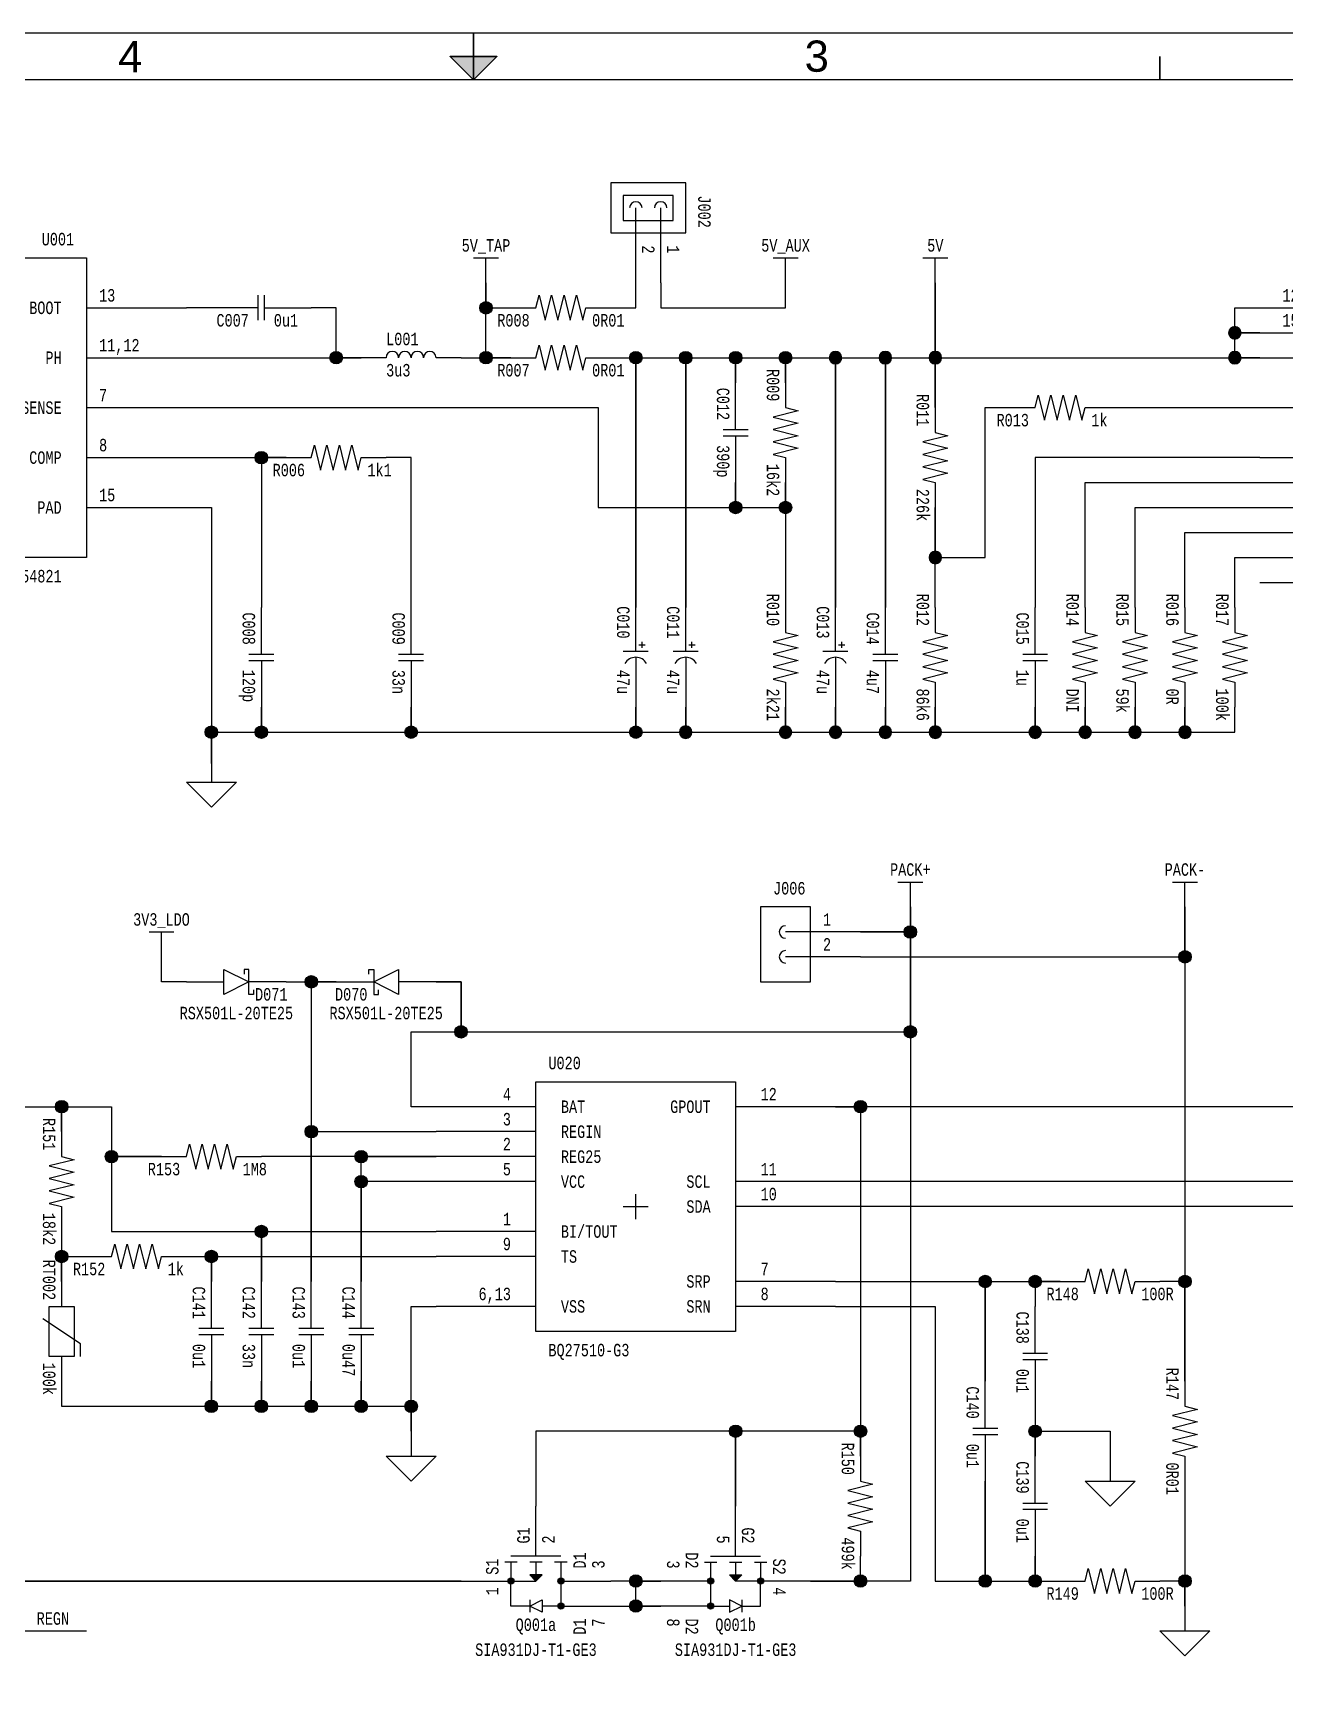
# Paper-space layout '09' of a CAD drawing. Header units: inches. Extents: x 0.2 to 16.8, y 0.2 to 10.8.
# Drawn here: x 6.74 to 11.75, y 4.11 to 10.75 of the extents above; entities that cross this region are included whole.
import ezdxf
from ezdxf.enums import TextEntityAlignment as Align

# ---------------------------------------------------------------- set-up
doc = ezdxf.new("R2010")
doc.units = ezdxf.units.IN
doc.header["$MEASUREMENT"] = 0
for name, color, linetype in [('BORDER', 13, 'Continuous'), ('COMPONENT', 14, 'Continuous'), ('SIGNAL', 84, 'Continuous'), ('TEXT', 252, 'Continuous')]:
    doc.layers.add(name, color=color, linetype=linetype)
doc.styles.add('Monotxt_75', font='monotxt.shx', dxfattribs={"width": 0.75})
doc.styles.get("Standard").update_dxf_attribs({"font": 'arial.ttf'})

# ---------------------------------------------------------------- blocks, each defined once
blk = doc.blocks.new('ANSI B Frame')
at = {"layer": 'BORDER', "lineweight": 35}
h = blk.add_hatch(color=256, dxfattribs=at)
h.dxf.hatch_style = 1
h.paths.add_polyline_path([(8.59375, 10.65625), (8.5, 10.65625), (8.5, 10.5625)])
h.paths.add_polyline_path([(8.5, 10.5625), (8.5, 10.65625), (8.40625, 10.65625)])
at = {"layer": 'BORDER'}
for points in [[(0.25, 0.25), (16.75, 0.25), (16.75, 10.75), (0.25, 10.75)], [(0.4375, 0.4375), (16.5625, 0.4375), (16.5625, 10.5625), (0.4375, 10.5625)]]:
    blk.add_lwpolyline(points, close=True, dxfattribs=at)
at = {"layer": 'BORDER', "lineweight": 35}
for points in [[(8.5, 10.5625), (8.5, 10.75)], [(11.25, 10.65625), (11.25, 10.5625)]]:
    blk.add_lwpolyline(points, dxfattribs=at)
blk.add_lwpolyline([(8.5, 10.5625), (8.59375, 10.65625), (8.40625, 10.65625)], close=True, dxfattribs=at)
at = {"layer": 'BORDER', "flags": 8}
for tag, p in [('ZN6', (1.625, 10.65787)), ('ZN5', (4.375, 10.66009)), ('ZN4', (7.125, 10.65625)), ('ZN3', (9.875, 10.65796)), ('ZN2', (12.625, 10.65574)), ('ZN1', (15.375, 10.65574)), ('ZN6', (1.625, 0.34375)), ('ZN5', (4.375, 0.34375)), ('ZN4', (7.125, 0.34375)), ('ZN3', (9.875, 0.34375)), ('ZN2', (12.625, 0.34375)), ('ZN1', (15.375, 0.34375))]:
    blk.add_attdef(tag, text='', height=0.125, dxfattribs=at).set_placement(p, align=Align.MIDDLE_CENTER)
at = {"layer": 'TEXT', "style": 'Monotxt_75', "width": 0.75, "flags": 8}
for tag, height, p in [('DESRP', 0.0625, (13.625, 1)), ('DWG_NO', 0.1875, (13.9625, 0.7125))]:
    blk.add_attdef(tag, text='', height=height, dxfattribs=at).set_placement(p, align=Align.MIDDLE_LEFT)
for tag, height, p in [('SHTSZ', 0.1875, (13.7375, 0.7125)), ('REV', 0.1875, (16.4125, 0.7125)), ('SCALE', 0.0625, (14.15625, 0.5)), ('CURRSHT', 0.0625, (16.0625, 0.5)), ('LASTSHT', 0.0625, (16.4375, 0.5)), ('REVDATE', 0.0625, (15.11875, 0.5))]:
    blk.add_attdef(tag, text='', height=height, dxfattribs=at).set_placement(p, align=Align.MIDDLE_CENTER)
blk = doc.blocks.new('RES')
blk.add_lwpolyline([(-0.2, 0), (-0.1, 0), (-0.0875, 0.05), (-0.0625, -0.05), (-0.0375, 0.05), (-0.0125, -0.05), (0.0125, 0.05), (0.0375, -0.05), (0.0625, 0.05), (0.0875, -0.05), (0.1, 0), (0.2, 0)])
at = {"layer": 'TEXT', "style": 'Monotxt_75', "width": 0.75, "flags": 8}
blk.add_attdef('REFID', text='', height=0.05, dxfattribs=at).set_placement((-0.125, -0.025), align=Align.TOP_RIGHT)
blk.add_attdef('VALUE', text='', height=0.05, dxfattribs=at).set_placement((0.125, -0.025), align=Align.TOP_LEFT)
blk = doc.blocks.new('TPS54821')
blk.add_lwpolyline([(-0.5, 0.6), (0.5, 0.6), (0.5, -0.6), (-0.5, -0.6)], close=True)
for points in [[(-0.9, 0.4), (-0.5, 0.4)], [(0.5, 0.4), (0.9, 0.4)], [(-0.9, 0.3), (-0.5, 0.3)], [(0.5, 0.2), (0.9, 0.2)], [(-0.9, 0.1), (-0.5, 0.1)], [(-0.9, 0), (-0.5, 0)], [(0.5, 0), (0.9, 0)], [(-0.9, -0.1), (-0.5, -0.1)], [(-0.9, -0.2), (-0.5, -0.2)], [(0.5, -0.2), (0.9, -0.2)], [(-0.9, -0.4), (-0.5, -0.4)], [(0.5, -0.4), (0.9, -0.4)]]:
    blk.add_lwpolyline(points)
at = {"color": 7}
for points in [[(-0.1, 0), (0, 0), (0, 0.1)], [(0, -0.1), (0, 0), (0.1, 0)]]:
    blk.add_lwpolyline(points, dxfattribs=at)
at = {"layer": 'TEXT', "style": 'Monotxt_75', "width": 0.75}
for s, p in [('4,5', (-0.55, 0.425)), ('6', (-0.55, 0.325)), ('10', (-0.55, 0.125)), ('14', (-0.55, 0.025)), ('1', (-0.55, -0.075)), ('9', (-0.55, -0.175)), ('2,3', (-0.55, -0.375))]:
    blk.add_text(s, height=0.05, dxfattribs=at).set_placement(p, align=Align.RIGHT)
for s, p in [('13', (0.55, 0.425)), ('11,12', (0.55, 0.225)), ('7', (0.55, 0.025)), ('8', (0.55, -0.175)), ('15', (0.55, -0.375))]:
    blk.add_text(s, height=0.05, dxfattribs=at).set_placement(p)
for s, p in [('PVIN', (-0.4, 0.4)), ('VIN', (-0.4, 0.3)), ('EN', (-0.4, 0.1)), ('PWRGD', (-0.4, 0)), ('RT_CLK', (-0.4, -0.1)), ('SS_TR', (-0.4, -0.2)), ('GND', (-0.4, -0.4))]:
    blk.add_text(s, height=0.05, dxfattribs=at).set_placement(p, align=Align.MIDDLE_LEFT)
for s, p in [('BOOT', (0.4, 0.4)), ('PH', (0.4, 0.2)), ('VSENSE', (0.4, 0)), ('COMP', (0.4, -0.2)), ('PAD', (0.4, -0.4))]:
    blk.add_text(s, height=0.05, dxfattribs=at).set_placement(p, align=Align.MIDDLE_RIGHT)
blk.add_text('TPS54821', height=0.05, dxfattribs=at).set_placement((0.4, -0.65), align=Align.TOP_RIGHT)
at = {"layer": 'TEXT', "style": 'Monotxt_75', "width": 0.75, "flags": 8}
blk.add_attdef('REFID', text='', height=0.05, dxfattribs=at).set_placement((0.45, 0.65), align=Align.RIGHT)
blk = doc.blocks.new('CAP')
for points in [[(0, 0.0125), (0, 0.2)], [(-0.05, 0.0125), (0.05, 0.0125)], [(-0.05, -0.0125), (0.05, -0.0125)], [(0, -0.0125), (0, -0.2)]]:
    blk.add_lwpolyline(points)
at = {"layer": 'TEXT', "style": 'Monotxt_75', "width": 0.75, "flags": 8}
blk.add_attdef('REFID', text='', height=0.05, rotation=270, dxfattribs=at).set_placement((-0.025, 0.05), align=Align.TOP_RIGHT)
blk.add_attdef('VALUE', text='', height=0.05, rotation=270, dxfattribs=at).set_placement((-0.025, -0.05), align=Align.TOP_LEFT)
blk = doc.blocks.new('CONNECT')
blk.add_hatch(color=256).paths.add_polyline_path([(0.0125, 0, 1), (-0.0125, 0, 1)])
blk.add_circle((0, 0), 0.0125)
blk = doc.blocks.new('IND')
blk.add_lwpolyline([(0.2, 0), (0.1, 0, 1), (0.05, 0, 1), (0, 0, 1), (-0.05, 0, 1), (-0.1, 0), (-0.2, 0)], format="xyb")
at = {"layer": 'TEXT', "style": 'Monotxt_75', "width": 0.75, "flags": 8}
blk.add_attdef('REFID', (-0.1, 0.05), '', height=0.05, dxfattribs=at)
blk.add_attdef('VALUE', text='', height=0.05, dxfattribs=at).set_placement((-0.1, -0.025), align=Align.TOP_LEFT)
blk = doc.blocks.new('FLOAT_GND')
blk.add_lwpolyline([(0, 0), (0, -0.05)])
blk.add_lwpolyline([(-0.05, -0.05), (0.05, -0.05), (0, -0.1)], close=True)
blk = doc.blocks.new('SUPPLY_BUS')
for points in [[(0, 0), (0.05, 0)], [(0.05, 0.025), (0.05, -0.025)]]:
    blk.add_lwpolyline(points)
blk = doc.blocks.new('HEADER_1X2')
blk.add_lwpolyline([(-0.1, 0.15), (-0.1, -0.15), (0.1, -0.15), (0.1, 0.15)], close=True)
for points in [[(0.3, 0.05), (0, 0.05)], [(0.3, -0.05), (0, -0.05)]]:
    blk.add_lwpolyline(points)
for centre in [(0, 0.05), (0, -0.05)]:
    blk.add_arc(centre, 0.025, 90, 270)
at = {"layer": 'TEXT', "style": 'Monotxt_75', "width": 0.75}
for s, p in [('1', (0.15, 0.075)), ('2', (0.15, -0.025))]:
    blk.add_text(s, height=0.05, dxfattribs=at).set_placement(p)
at = {"layer": 'TEXT', "style": 'Monotxt_75', "width": 0.75, "flags": 8}
blk.add_attdef('REF', (-0.05, 0.2), '', height=0.05, dxfattribs=at)
blk = doc.blocks.new('BQ27510-G3')
blk.add_lwpolyline([(-0.4, 0.5), (0.4, 0.5), (0.4, -0.5), (-0.4, -0.5)], close=True)
for points in [[(-0.4, 0.4), (-0.8, 0.4)], [(0.8, 0.4), (0.4, 0.4)], [(-0.4, 0.3), (-0.8, 0.3)], [(-0.4, 0.2), (-0.8, 0.2)], [(-0.4, 0.1), (-0.8, 0.1)], [(0.8, 0.1), (0.4, 0.1)], [(0.8, 0), (0.4, 0)], [(-0.4, -0.1), (-0.8, -0.1)], [(-0.4, -0.2), (-0.8, -0.2)], [(0.8, -0.3), (0.4, -0.3)], [(-0.4, -0.4), (-0.8, -0.4)], [(0.8, -0.4), (0.4, -0.4)]]:
    blk.add_lwpolyline(points)
at = {"color": 7}
for points in [[(-0.05, 0), (0, 0), (0, 0.05)], [(0, -0.05), (0, 0), (0.05, 0)]]:
    blk.add_lwpolyline(points, dxfattribs=at)
at = {"layer": 'TEXT', "style": 'Monotxt_75', "width": 0.75}
for s, p in [('4', (-0.5, 0.425)), ('3', (-0.5, 0.325)), ('2', (-0.5, 0.225)), ('5', (-0.5, 0.125)), ('1', (-0.5, -0.075)), ('9', (-0.5, -0.175)), ('6,13', (-0.5, -0.375))]:
    blk.add_text(s, height=0.05, dxfattribs=at).set_placement(p, align=Align.RIGHT)
for s, p in [('12', (0.5, 0.425)), ('11', (0.5, 0.125)), ('10', (0.5, 0.025)), ('7', (0.5, -0.275)), ('8', (0.5, -0.375))]:
    blk.add_text(s, height=0.05, dxfattribs=at).set_placement(p)
for s, p in [('BAT', (-0.3, 0.4)), ('REGIN', (-0.3, 0.3)), ('REG25', (-0.3, 0.2)), ('VCC', (-0.3, 0.1)), ('BI/TOUT', (-0.3, -0.1)), ('TS', (-0.3, -0.2)), ('VSS', (-0.3, -0.4))]:
    blk.add_text(s, height=0.05, dxfattribs=at).set_placement(p, align=Align.MIDDLE_LEFT)
for s, p in [('GPOUT', (0.3, 0.4)), ('SCL', (0.3, 0.1)), ('SDA', (0.3, 0)), ('SRP', (0.3, -0.3)), ('SRN', (0.3, -0.4))]:
    blk.add_text(s, height=0.05, dxfattribs=at).set_placement(p, align=Align.MIDDLE_RIGHT)
blk.add_text('BQ27510-G3', height=0.05, dxfattribs=at).set_placement((-0.35, -0.55), align=Align.TOP_LEFT)
at = {"layer": 'TEXT', "style": 'Monotxt_75', "width": 0.75, "flags": 8}
blk.add_attdef('REF', (-0.35, 0.55), '', height=0.05, dxfattribs=at)
blk = doc.blocks.new('D_SCHOTTKY')
for points in [[(-0.2, 0), (-0.05, 0)], [(0.06875, -0.03125), (0.06875, -0.05), (0.05, -0.05), (0.05, 0.05), (0.03125, 0.05), (0.03125, 0.03125)], [(0.2, 0), (0.05, 0)]]:
    blk.add_lwpolyline(points)
blk.add_lwpolyline([(0.05, 0), (-0.05, -0.05), (-0.05, 0.05)], close=True)
at = {"layer": 'TEXT', "style": 'Monotxt_75', "width": 0.75, "flags": 8}
blk.add_attdef('REFNO', text='', height=0.05, dxfattribs=at).set_placement((0.075, -0.025), align=Align.TOP_LEFT)
blk.add_attdef('MFGPN', text='', height=0.05, dxfattribs=at).set_placement((0, -0.1), align=Align.TOP_CENTER)
blk = doc.blocks.new('D_SCHOTTKY_FLIP')
for points in [[(-0.06875, 0.03125), (-0.06875, 0.05), (-0.05, 0.05), (-0.05, -0.05), (-0.03125, -0.05), (-0.03125, -0.03125)], [(-0.2, 0), (-0.05, 0)], [(0.2, 0), (0.05, 0)]]:
    blk.add_lwpolyline(points)
blk.add_lwpolyline([(-0.05, 0), (0.05, 0.05), (0.05, -0.05)], close=True)
at = {"layer": 'TEXT', "style": 'Monotxt_75', "width": 0.75, "flags": 8}
blk.add_attdef('REFNO', text='', height=0.05, dxfattribs=at).set_placement((-0.075, -0.025), align=Align.TOP_RIGHT)
blk.add_attdef('MFGPN', text='', height=0.05, dxfattribs=at).set_placement((0, -0.1), align=Align.TOP_CENTER)
blk = doc.blocks.new('NTC')
for points in [[(0, 0.2), (0, 0.1)], [(0.075, -0.1), (0.075, -0.05), (-0.075, 0.05)], [(0, -0.1), (0, -0.2)]]:
    blk.add_lwpolyline(points)
blk.add_lwpolyline([(-0.05, 0.1), (0.05, 0.1), (0.05, -0.1), (-0.05, -0.1)], close=True)
at = {"layer": 'TEXT', "style": 'Monotxt_75', "width": 0.75, "flags": 8}
blk.add_attdef('REFID', text='', height=0.05, rotation=270, dxfattribs=at).set_placement((-0.025, 0.125), align=Align.TOP_RIGHT)
blk.add_attdef('VALUE', text='', height=0.05, rotation=270, dxfattribs=at).set_placement((-0.025, -0.125), align=Align.TOP_LEFT)
blk = doc.blocks.new('PWR_PFET_FLIP')
for points in [[(-0.0125, 0.1, 1), (0.0125, 0.1, 1)], [(-0.025, -0.025), (0, 0), (-0.025, 0.025)], [(0.0125, -0.1, 1), (-0.0125, -0.1, 1)], [(0.1125, -0.1, 1), (0.0875, -0.1, 1)]]:
    blk.add_hatch(color=256).paths.add_polyline_path(points)
for points in [[(0, 0.3), (0, 0.1125)], [(-0.1, -0.1), (-0.1, 0.1)], [(-0.075, 0.075), (-0.075, 0.125)], [(-0.075, 0.1), (-0.0125, 0.1)], [(0.1, 0.025), (0.1, 0.1), (0, 0.1)], [(0, 0.0875), (0, 0)], [(-0.1, 0), (-0.3, 0)], [(-0.075, -0.025), (-0.075, 0.025)], [(-0.075, 0), (-0.025, 0)], [(0.075, 0.025), (0.125, 0.025)], [(0, -0.1), (0.1, -0.1), (0.1, -0.025)], [(-0.075, -0.125), (-0.075, -0.075)], [(-0.075, -0.1), (-0.0125, -0.1)], [(0, -0.1125), (0, -0.3)], [(0.1, -0.1125), (0.1, -0.3)]]:
    blk.add_lwpolyline(points)
for points in [[(0, 0), (-0.025, -0.025), (-0.025, 0.025), (0, 0)], [(0.075, -0.025), (0.125, -0.025), (0.1, 0.025)]]:
    blk.add_lwpolyline(points, close=True)
for centre in [(0, 0.1), (0, -0.1), (0.1, -0.1)]:
    blk.add_circle(centre, 0.0125)
at = {"layer": 'TEXT', "style": 'Monotxt_75', "width": 0.75, "flags": 8}
for tag, p in [('SRC', (-0.025, 0.15)), ('GT', (-0.15, 0.025))]:
    blk.add_attdef(tag, text='', height=0.05, dxfattribs=at).set_placement(p, align=Align.RIGHT)
blk.add_attdef('SRCP', (0.025, 0.15), '', height=0.05, dxfattribs=at)
for tag, p in [('REFNO', (0.15, 0)), ('MFGPN', (0.25, 0))]:
    blk.add_attdef(tag, text='', height=0.05, rotation=90, dxfattribs=at).set_placement(p, align=Align.TOP_CENTER)
for tag, p in [('GTP', (-0.15, -0.025)), ('DRN', (-0.05, -0.15)), ('DRNP1', (-0.05, -0.225))]:
    blk.add_attdef(tag, text='', height=0.05, dxfattribs=at).set_placement(p, align=Align.TOP_RIGHT)
for tag, p in [('DRN', (0.15, -0.15)), ('DRNP2', (0.15, -0.225))]:
    blk.add_attdef(tag, text='', height=0.05, dxfattribs=at).set_placement(p, align=Align.TOP_LEFT)
blk = doc.blocks.new('PWR_PFET')
for points in [[(-0.0125, 0.1, 1), (0.0125, 0.1, 1)], [(0.025, 0.025), (0, 0), (0.025, -0.025)], [(-0.0875, -0.1, 1), (-0.1125, -0.1, 1)], [(0.0125, -0.1, 1), (-0.0125, -0.1, 1)]]:
    blk.add_hatch(color=256).paths.add_polyline_path(points)
for points in [[(0, 0.3), (0, 0.1125)], [(-0.1, 0.025), (-0.1, 0.1), (0, 0.1)], [(0, 0.0875), (0, 0)], [(0.075, 0.1), (0.0125, 0.1)], [(0.075, 0.075), (0.075, 0.125)], [(0.1, -0.1), (0.1, 0.1)], [(-0.075, 0.025), (-0.125, 0.025)], [(0.075, 0), (0.025, 0)], [(0.075, -0.025), (0.075, 0.025)], [(0.1, 0), (0.3, 0)], [(0, -0.1), (-0.1, -0.1), (-0.1, -0.025)], [(-0.1, -0.1125), (-0.1, -0.3)], [(0, -0.1125), (0, -0.3)], [(0.075, -0.1), (0.0125, -0.1)], [(0.075, -0.125), (0.075, -0.075)]]:
    blk.add_lwpolyline(points)
for points in [[(-0.075, -0.025), (-0.125, -0.025), (-0.1, 0.025)], [(0, 0), (0.025, -0.025), (0.025, 0.025), (0, 0)]]:
    blk.add_lwpolyline(points, close=True)
for centre in [(0, 0.1), (-0.1, -0.1), (0, -0.1)]:
    blk.add_circle(centre, 0.0125)
at = {"layer": 'TEXT', "style": 'Monotxt_75', "width": 0.75, "flags": 8}
blk.add_attdef('SRCP', text='', height=0.05, dxfattribs=at).set_placement((-0.025, 0.15), align=Align.RIGHT)
for tag, p in [('SRC', (0.025, 0.15)), ('GT', (0.15, 0.025))]:
    blk.add_attdef(tag, p, '', height=0.05, dxfattribs=at)
for tag, p in [('MFGPN', (-0.25, 0)), ('REFNO', (-0.15, 0))]:
    blk.add_attdef(tag, text='', height=0.05, rotation=270, dxfattribs=at).set_placement(p, align=Align.TOP_CENTER)
for tag, p in [('GTP', (0.15, -0.025)), ('DRN', (0.05, -0.15)), ('DRNP1', (0.05, -0.225))]:
    blk.add_attdef(tag, text='', height=0.05, dxfattribs=at).set_placement(p, align=Align.TOP_LEFT)
for tag, p in [('DRN', (-0.15, -0.15)), ('DRNP2', (-0.15, -0.225))]:
    blk.add_attdef(tag, text='', height=0.05, dxfattribs=at).set_placement(p, align=Align.TOP_RIGHT)
blk = doc.blocks.new('TPS5331x')
for p, q in [((-0.8, 0.35), (-0.4, 0.35)), ((0.4, 0.35), (0.8, 0.35)), ((-0.8, -0.25), (-0.4, -0.25)), ((-0.8, -0.55), (-0.4, -0.55)), ((0.4, -0.55), (0.8, -0.55))]:
    blk.add_line(p, q)
blk.add_lwpolyline([(-0.4, 0.65), (-0.4, -0.65), (0.4, -0.65), (0.4, 0.65)], close=True)
for points in [[(-0.8, 0.55), (-0.4, 0.55)], [(0.4, 0.55), (0.8, 0.55)], [(-0.8, 0.45), (-0.4, 0.45)], [(0.4, 0.25), (0.8, 0.25)], [(-0.8, 0.15), (-0.4, 0.15)], [(0.4, 0.05), (0.8, 0.05)], [(-0.8, -0.05), (-0.4, -0.05)], [(-0.8, -0.15), (-0.4, -0.15)], [(-0.8, -0.35), (-0.4, -0.35)], [(-0.8, -0.45), (-0.4, -0.45)]]:
    blk.add_lwpolyline(points)
at = {"color": 7}
for points in [[(-0.1, 0), (0, 0), (0, 0.1)], [(0, -0.1), (0, 0), (0.1, 0)]]:
    blk.add_lwpolyline(points, dxfattribs=at)
at = {"layer": 'TEXT', "style": 'Monotxt_75', "width": 0.75}
for s, p in [('12,13,15', (-0.45, 0.575)), ('15,16,17', (-0.45, 0.475)), ('19', (-0.45, 0.375)), ('2', (-0.45, 0.175)), ('18', (-0.45, -0.025)), ('22', (-0.45, -0.125)), ('21', (-0.45, -0.225)), ('5', (-0.45, -0.325)), ('20', (-0.45, -0.425)), ('3', (-0.45, -0.525))]:
    blk.add_text(s, height=0.05, dxfattribs=at).set_placement(p, align=Align.RIGHT)
for s, p in [('4', (0.45, 0.575)), ('6,7,8', (0.45, 0.375)), ('9,10,11', (0.45, 0.275)), ('1', (0.45, 0.075)), ('23', (0.45, -0.525))]:
    blk.add_text(s, height=0.05, dxfattribs=at).set_placement(p)
for s, p in [('VIN', (-0.3, 0.55)), ('VIN', (-0.3, 0.45)), ('VDD', (-0.3, 0.35)), ('EN', (-0.3, 0.15)), ('VREG', (-0.3, -0.05)), ('RF', (-0.3, -0.15)), ('TRIP', (-0.3, -0.25)), ('ROVP', (-0.3, -0.35)), ('MODE', (-0.3, -0.45)), ('PGOOD', (-0.3, -0.55))]:
    blk.add_text(s, height=0.05, dxfattribs=at).set_placement(p, align=Align.MIDDLE_LEFT)
for s, p in [('VBST', (0.3, 0.55)), ('LL', (0.3, 0.35)), ('LL', (0.3, 0.25)), ('VFB', (0.3, 0.05)), ('GND', (0.3, -0.55))]:
    blk.add_text(s, height=0.05, dxfattribs=at).set_placement(p, align=Align.MIDDLE_RIGHT)
at = {"layer": 'TEXT', "style": 'Monotxt_75', "width": 0.75, "flags": 8}
blk.add_attdef('REFID', text='', height=0.05, dxfattribs=at).set_placement((0.35, 0.7), align=Align.RIGHT)
blk.add_attdef('MFGPN', text='', height=0.05, dxfattribs=at).set_placement((0.35, -0.7), align=Align.TOP_RIGHT)
blk = doc.blocks.new('CAP_POL')
for points in [[(0, 0.025), (0, 0.2)], [(-0.05, 0.025), (0.05, 0.025)], [(0, 0), (0, -0.2)], [(0.0125, 0.05), (0.0375, 0.05)], [(0.025, 0.0375), (0.025, 0.0625)]]:
    blk.add_lwpolyline(points)
blk.add_arc((0, -0.05), 0.05, 30, 150)
at = {"layer": 'TEXT', "style": 'Monotxt_75', "width": 0.75, "flags": 8}
blk.add_attdef('REFID', text='', height=0.05, rotation=270, dxfattribs=at).set_placement((-0.025, 0.075), align=Align.TOP_RIGHT)
blk.add_attdef('VALUE', text='', height=0.05, rotation=270, dxfattribs=at).set_placement((-0.025, -0.05), align=Align.TOP_LEFT)

psp = doc.layouts.new('09')

# ---------------------------------------------------------------- linework, layer by layer
at = {"layer": 'COMPONENT'}
psp.add_lwpolyline([(9.1, 10.1), (9.1, 10), (9.3, 10), (9.3, 10.1)], close=True, dxfattribs=at)
at = {"layer": 'SIGNAL'}
for points in [[(8.45, 9.45), (8.65, 9.45), (8.55, 9.45), (8.55, 9.75), (8.55, 9.65), (8.65, 9.65)], [(9.05, 9.45), (9.15, 9.45), (9.15, 8.45), (9.15, 9.425), (9.175, 9.45), (9.35, 9.45), (9.35, 8.45), (9.35, 9.425), (9.375, 9.45), (9.55, 9.45), (9.55, 9.35), (9.55, 9.425), (9.575, 9.45), (9.75, 9.45), (9.75, 9.35), (9.75, 9.425), (9.775, 9.45), (9.95, 9.45), (9.95, 8.45), (9.95, 9.425), (9.975, 9.45), (10.15, 9.45), (10.15, 8.45), (10.15, 9.425), (10.175, 9.45), (10.35, 9.45), (10.35, 9.25), (10.35, 9.75), (10.35, 9.475), (10.375, 9.45), (11.65, 9.45), (11.55, 9.45), (11.55, 9.55), (11.65, 9.55), (11.575, 9.55), (11.55, 9.575), (11.55, 9.65), (11.65, 9.65)], [(9.05, 9.65), (9.15, 9.65), (9.15, 9.75)], [(9.25, 9.75), (9.25, 9.65), (9.75, 9.65), (9.75, 9.75)], [(7.45, 9.65), (7.35, 9.65)], [(7.35, 9.45), (8.05, 9.45), (7.95, 9.45), (7.95, 9.65), (7.85, 9.65)], [(7.35, 9.25), (9, 9.25), (9, 8.85), (9.55, 8.85), (9.55, 8.95), (9.55, 8.875), (9.575, 8.85), (9.75, 8.85), (9.75, 8.95), (9.75, 8.45)], [(10.35, 8.45), (10.35, 8.85), (10.35, 8.65), (10.55, 8.65), (10.55, 9.25), (10.65, 9.25)], [(11.05, 9.25), (11.65, 9.25)], [(7.35, 9.05), (7.75, 9.05), (7.65, 9.05), (7.65, 8.45)], [(8.25, 8.45), (8.25, 9.05), (8.15, 9.05)], [(11.65, 9.05), (10.75, 9.05), (10.75, 8.45)], [(10.95, 8.45), (10.95, 8.95), (11.65, 8.95)], [(7.35, 8.85), (7.45, 8.85), (7.45, 7.825), (7.45, 7.95), (7.65, 7.95), (7.65, 8.05), (7.65, 7.975), (7.675, 7.95), (8.25, 7.95), (8.25, 8.05), (8.25, 7.975), (8.275, 7.95), (9.15, 7.95), (9.15, 8.05), (9.15, 7.975), (9.175, 7.95), (9.35, 7.95), (9.35, 8.05), (9.35, 7.975), (9.375, 7.95), (9.75, 7.95), (9.75, 8.05), (9.75, 7.975), (9.775, 7.95), (9.95, 7.95), (9.95, 8.05), (9.95, 7.975), (9.975, 7.95), (10.15, 7.95), (10.15, 8.05), (10.15, 7.975), (10.175, 7.95), (10.35, 7.95), (10.35, 8.05), (10.35, 7.975), (10.375, 7.95), (10.75, 7.95), (10.75, 8.05), (10.75, 7.975), (10.775, 7.95), (10.95, 7.95), (10.95, 8.05), (10.95, 7.975), (10.975, 7.95), (11.15, 7.95), (11.15, 8.05), (11.15, 7.975), (11.175, 7.95), (11.35, 7.95), (11.35, 8.05), (11.35, 7.975), (11.375, 7.95), (11.55, 7.95), (11.55, 8.05)], [(11.15, 8.45), (11.15, 8.85), (11.65, 8.85)], [(11.35, 8.45), (11.35, 8.75), (11.65, 8.75)], [(11.55, 8.45), (11.55, 8.65), (11.65, 8.65)], [(8.35, 6.45), (8.25, 6.45), (8.25, 6.75), (8.45, 6.75), (8.45, 6.95), (8.35, 6.95), (8.45, 6.95), (8.45, 6.775), (8.475, 6.75), (10.25, 6.75), (10.25, 7.125), (10.225, 7.15), (10.05, 7.15), (10.25, 7.15), (10.25, 7.25), (10.25, 4.55), (9.85, 4.55), (10.05, 4.55), (10.05, 4.65)], [(10.05, 7.05), (11.35, 7.05), (11.35, 7.25), (11.35, 5.35), (11.35, 5.75), (11.25, 5.75)], [(5.15, 4.55), (8.45, 4.55), (6.65, 4.55), (6.65, 3.65), (6.65, 7.05)], [(7.35, 6.95), (7.25, 6.95), (7.25, 7.05)], [(7.75, 6.95), (7.75, 6.95), (7.95, 6.95), (7.85, 6.95), (7.85, 5.75), (7.85, 6.35), (8.35, 6.35)], [(1.85, 6.45), (6.85, 6.45), (6.85, 6.35), (6.85, 6.425), (6.875, 6.45), (7.05, 6.45), (7.05, 6.25), (7.25, 6.25), (7.075, 6.25), (7.05, 6.225), (7.05, 5.95), (7.65, 5.95), (7.65, 5.75), (7.65, 5.925), (7.675, 5.95), (8.35, 5.95)], [(15.15, 6.45), (9.95, 6.45), (10.05, 6.45), (10.05, 5.05), (10.05, 5.15), (9.55, 5.15), (9.55, 4.85), (9.55, 5.125), (9.525, 5.15), (8.75, 5.15), (8.75, 4.85)], [(8.35, 6.15), (8.05, 6.15), (8.05, 5.75), (8.05, 6.25), (8.35, 6.25), (7.65, 6.25)], [(15.15, 6.15), (9.95, 6.15)], [(15.15, 6.05), (9.95, 6.05)], [(6.85, 5.95), (6.85, 5.75), (6.85, 5.85), (6.95, 5.85)], [(7.35, 5.85), (7.45, 5.85), (7.45, 5.75), (7.45, 5.85), (8.35, 5.85)], [(9.95, 5.75), (10.525, 5.75), (10.55, 5.725), (10.55, 5.35), (10.55, 5.75), (10.85, 5.75), (10.75, 5.75), (10.75, 5.65)], [(6.85, 5.35), (6.85, 5.25), (7.425, 5.25), (7.45, 5.275), (7.45, 5.35), (7.45, 5.25), (7.625, 5.25), (7.65, 5.275), (7.65, 5.35), (7.65, 5.25), (7.825, 5.25), (7.85, 5.275), (7.85, 5.35), (7.85, 5.25), (8.025, 5.25), (8.05, 5.275), (8.05, 5.35), (8.05, 5.25), (8.25, 5.25), (8.25, 5.15), (8.25, 5.65), (8.35, 5.65)], [(9.95, 5.65), (10.35, 5.65), (10.35, 4.55), (10.55, 4.55), (10.55, 4.95), (10.55, 4.575), (10.575, 4.55), (10.75, 4.55), (10.75, 4.65), (10.75, 4.575), (10.775, 4.55), (10.85, 4.55)], [(10.75, 5.25), (10.75, 5.05), (10.75, 5.15), (11.05, 5.15), (11.05, 5.05)], [(11.35, 4.95), (11.35, 4.45), (11.35, 4.55), (11.25, 4.55)], [(9.05, 4.45), (9.25, 4.45), (9.15, 4.45), (9.15, 4.55), (9.25, 4.55), (9.05, 4.55)], [(6.05, 4.35), (6.95, 4.35)]]:
    psp.add_lwpolyline(points, dxfattribs=at)

# ---------------------------------------------------------------- block references
ref = psp.add_blockref('ANSI B Frame', (0, 0))
ref.add_attrib('ZN3', '3', dxfattribs={"layer": 'BORDER', "height": 0.125}).set_placement((9.875, 10.658), align=Align.MIDDLE_CENTER)
ref.add_attrib('ZN4', '4', dxfattribs={"layer": 'BORDER', "height": 0.125}).set_placement((7.125, 10.6562), align=Align.MIDDLE_CENTER)
at = {"layer": 'COMPONENT'}
ref = psp.add_blockref('HEADER_1X2', (9.2, 10.05), dxfattribs=dict(at, rotation=270))
ref.add_attrib('REF', 'J002', (9.4, 10.1), dxfattribs={"layer": 'TEXT', "height": 0.05, "rotation": 270, "style": 'Monotxt_75', "width": 0.75})
ref = psp.add_blockref('TPS54821', (6.45, 9.25), dxfattribs=at)
ref.add_attrib('REFID', 'U001', dxfattribs={"layer": 'TEXT', "height": 0.05, "style": 'Monotxt_75', "width": 0.75}).set_placement((6.9, 9.9), align=Align.RIGHT)
at = {"layer": 'COMPONENT', "xscale": 2, "yscale": 2, "zscale": 2, "rotation": 90}
for p in [(8.55, 9.75), (9.75, 9.75), (10.35, 9.75), (10.25, 7.25), (11.35, 7.25), (7.25, 7.05)]:
    psp.add_blockref('SUPPLY_BUS', p, dxfattribs=at)
at = {"layer": 'COMPONENT'}
ref = psp.add_blockref('TPS5331x', (12.45, 9.1), dxfattribs=at)
ref.add_attrib('REFID', 'U002', dxfattribs={"layer": 'TEXT', "height": 0.05, "style": 'Monotxt_75', "width": 0.75, "flags": 8}).set_placement((12.8, 9.8), align=Align.RIGHT)
ref.add_attrib('MFGPN', 'TPS53318', dxfattribs={"layer": 'TEXT', "height": 0.05, "style": 'Monotxt_75', "width": 0.75}).set_placement((12.8, 8.4), align=Align.TOP_RIGHT)
ref = psp.add_blockref('CAP', (7.65, 9.65), dxfattribs=dict(at, rotation=90))
ref.add_attrib('REFID', 'C007', dxfattribs={"layer": 'TEXT', "height": 0.05, "style": 'Monotxt_75', "width": 0.75}).set_placement((7.6, 9.625), align=Align.TOP_RIGHT)
ref.add_attrib('VALUE', '0u1', dxfattribs={"layer": 'TEXT', "height": 0.05, "style": 'Monotxt_75', "width": 0.75}).set_placement((7.7, 9.625), align=Align.TOP_LEFT)
for name, p, values in [('RES', (8.85, 9.65), {'REFID': 'R008', 'VALUE': '0R01'}), ('RES', (8.85, 9.45), {'REFID': 'R007', 'VALUE': '0R01'}), ('RES', (10.85, 9.25), {'REFID': 'R013', 'VALUE': '1k'}), ('RES', (7.95, 9.05), {'REFID': 'R006', 'VALUE': '1k1'}), ('CAP_POL', (9.15, 8.25), {'REFID': 'C010', 'VALUE': '47u'}), ('CAP_POL', (9.35, 8.25), {'REFID': 'C011', 'VALUE': '47u'}), ('CAP_POL', (9.95, 8.25), {'REFID': 'C013', 'VALUE': '47u'}), ('D_SCHOTTKY', (7.55, 6.95), {'REFNO': 'D071', 'MFGPN': 'RSX501L-20TE25'}), ('D_SCHOTTKY_FLIP', (8.15, 6.95), {'REFNO': 'D070', 'MFGPN': 'RSX501L-20TE25'}), ('RES', (7.45, 6.25), {'REFID': 'R153', 'VALUE': '1M8'}), ('RES', (7.15, 5.85), {'REFID': 'R152', 'VALUE': '1k'}), ('NTC', (6.85, 5.55), {'REFID': 'RT002', 'VALUE': '100k'}), ('RES', (11.05, 5.75), {'REFID': 'R148', 'VALUE': '100R'}), ('RES', (11.05, 4.55), {'REFID': 'R149', 'VALUE': '100R'})]:
    psp.add_blockref(name, p, dxfattribs=at).add_auto_attribs(values)
ref = psp.add_blockref('IND', (8.25, 9.45), dxfattribs=at)
ref.add_attrib('REFID', 'L001', (8.15, 9.5), dxfattribs={"layer": 'TEXT', "height": 0.05, "style": 'Monotxt_75', "width": 0.75})
ref.add_attrib('VALUE', '3u3', dxfattribs={"layer": 'TEXT', "height": 0.05, "style": 'Monotxt_75', "width": 0.75}).set_placement((8.15, 9.425), align=Align.TOP_LEFT)
at = {"layer": 'COMPONENT', "rotation": 270}
for p, values in [((9.75, 9.15), {'REFID': 'R009', 'VALUE': '16k2'}), ((10.35, 9.05), {'REFID': 'R011', 'VALUE': '226k'}), ((9.75, 8.25), {'REFID': 'R010', 'VALUE': '2k21'}), ((10.35, 8.25), {'REFID': 'R012', 'VALUE': '86k6'}), ((10.95, 8.25), {'REFID': 'R014', 'VALUE': 'DNI'}), ((11.15, 8.25), {'REFID': 'R015', 'VALUE': '59k'}), ((11.35, 8.25), {'REFID': 'R016', 'VALUE': '0R'}), ((11.55, 8.25), {'REFID': 'R017', 'VALUE': '100k'}), ((6.85, 6.15), {'REFID': 'R151', 'VALUE': '18k2'}), ((11.35, 5.15), {'REFID': 'R147', 'VALUE': '0R01'}), ((10.05, 4.85), {'REFID': 'R150', 'VALUE': '499k'})]:
    psp.add_blockref('RES', p, dxfattribs=at).add_auto_attribs(values)
at = {"layer": 'COMPONENT'}
ref = psp.add_blockref('CAP', (9.55, 9.15), dxfattribs=at)
ref.add_attrib('REFID', 'C012', dxfattribs={"layer": 'TEXT', "height": 0.05, "rotation": 270, "style": 'Monotxt_75', "width": 0.75}).set_placement((9.525, 9.2), align=Align.TOP_RIGHT)
ref.add_attrib('VALUE', '390p', dxfattribs={"layer": 'TEXT', "height": 0.05, "rotation": 270, "style": 'Monotxt_75', "width": 0.75}).set_placement((9.525, 9.1), align=Align.TOP_LEFT)
ref = psp.add_blockref('CAP', (7.65, 8.25), dxfattribs=at)
ref.add_attrib('REFID', 'C008', dxfattribs={"layer": 'TEXT', "height": 0.05, "rotation": 270, "style": 'Monotxt_75', "width": 0.75}).set_placement((7.625, 8.3), align=Align.TOP_RIGHT)
ref.add_attrib('VALUE', '120p', dxfattribs={"layer": 'TEXT', "height": 0.05, "rotation": 270, "style": 'Monotxt_75', "width": 0.75}).set_placement((7.625, 8.2), align=Align.TOP_LEFT)
ref = psp.add_blockref('CAP', (8.25, 8.25), dxfattribs=at)
ref.add_attrib('REFID', 'C009', dxfattribs={"layer": 'TEXT', "height": 0.05, "rotation": 270, "style": 'Monotxt_75', "width": 0.75}).set_placement((8.225, 8.3), align=Align.TOP_RIGHT)
ref.add_attrib('VALUE', '33n', dxfattribs={"layer": 'TEXT', "height": 0.05, "rotation": 270, "style": 'Monotxt_75', "width": 0.75}).set_placement((8.225, 8.2), align=Align.TOP_LEFT)
ref = psp.add_blockref('CAP', (10.15, 8.25), dxfattribs=at)
ref.add_attrib('REFID', 'C014', dxfattribs={"layer": 'TEXT', "height": 0.05, "rotation": 270, "style": 'Monotxt_75', "width": 0.75}).set_placement((10.125, 8.3), align=Align.TOP_RIGHT)
ref.add_attrib('VALUE', '4u7', dxfattribs={"layer": 'TEXT', "height": 0.05, "rotation": 270, "style": 'Monotxt_75', "width": 0.75}).set_placement((10.125, 8.2), align=Align.TOP_LEFT)
ref = psp.add_blockref('CAP', (10.75, 8.25), dxfattribs=at)
ref.add_attrib('REFID', 'C015', dxfattribs={"layer": 'TEXT', "height": 0.05, "rotation": 270, "style": 'Monotxt_75', "width": 0.75}).set_placement((10.725, 8.3), align=Align.TOP_RIGHT)
ref.add_attrib('VALUE', '1u', dxfattribs={"layer": 'TEXT', "height": 0.05, "rotation": 270, "style": 'Monotxt_75', "width": 0.75}).set_placement((10.725, 8.2), align=Align.TOP_LEFT)
at = {"layer": 'COMPONENT', "xscale": 2, "yscale": 2, "zscale": 2}
for p in [(7.45, 7.85), (8.25, 5.15), (11.05, 5.05), (11.35, 4.45)]:
    psp.add_blockref('FLOAT_GND', p, dxfattribs=at)
at = {"layer": 'COMPONENT'}
ref = psp.add_blockref('HEADER_1X2', (9.75, 7.1), dxfattribs=at)
ref.add_attrib('REF', 'J006', (9.7, 7.3), dxfattribs={"layer": 'TEXT', "height": 0.05, "style": 'Monotxt_75', "width": 0.75})
ref = psp.add_blockref('BQ27510-G3', (9.15, 6.05), dxfattribs=at)
ref.add_attrib('REF', 'U020', (8.8, 6.6), dxfattribs={"layer": 'TEXT', "height": 0.05, "style": 'Monotxt_75', "width": 0.75})
ref = psp.add_blockref('CAP', (7.45, 5.55), dxfattribs=at)
ref.add_attrib('REFID', 'C141', dxfattribs={"layer": 'TEXT', "height": 0.05, "rotation": 270, "style": 'Monotxt_75', "width": 0.75}).set_placement((7.425, 5.6), align=Align.TOP_RIGHT)
ref.add_attrib('VALUE', '0u1', dxfattribs={"layer": 'TEXT', "height": 0.05, "rotation": 270, "style": 'Monotxt_75', "width": 0.75}).set_placement((7.425, 5.5), align=Align.TOP_LEFT)
ref = psp.add_blockref('CAP', (7.65, 5.55), dxfattribs=at)
ref.add_attrib('REFID', 'C142', dxfattribs={"layer": 'TEXT', "height": 0.05, "rotation": 270, "style": 'Monotxt_75', "width": 0.75}).set_placement((7.625, 5.6), align=Align.TOP_RIGHT)
ref.add_attrib('VALUE', '33n', dxfattribs={"layer": 'TEXT', "height": 0.05, "rotation": 270, "style": 'Monotxt_75', "width": 0.75}).set_placement((7.625, 5.5), align=Align.TOP_LEFT)
ref = psp.add_blockref('CAP', (7.85, 5.55), dxfattribs=at)
ref.add_attrib('REFID', 'C143', dxfattribs={"layer": 'TEXT', "height": 0.05, "rotation": 270, "style": 'Monotxt_75', "width": 0.75}).set_placement((7.825, 5.6), align=Align.TOP_RIGHT)
ref.add_attrib('VALUE', '0u1', dxfattribs={"layer": 'TEXT', "height": 0.05, "rotation": 270, "style": 'Monotxt_75', "width": 0.75}).set_placement((7.825, 5.5), align=Align.TOP_LEFT)
ref = psp.add_blockref('CAP', (8.05, 5.55), dxfattribs=at)
ref.add_attrib('REFID', 'C144', dxfattribs={"layer": 'TEXT', "height": 0.05, "rotation": 270, "style": 'Monotxt_75', "width": 0.75}).set_placement((8.025, 5.6), align=Align.TOP_RIGHT)
ref.add_attrib('VALUE', '0u47', dxfattribs={"layer": 'TEXT', "height": 0.05, "rotation": 270, "style": 'Monotxt_75', "width": 0.75}).set_placement((8.025, 5.5), align=Align.TOP_LEFT)
ref = psp.add_blockref('CAP', (10.75, 5.45), dxfattribs=at)
ref.add_attrib('REFID', 'C138', dxfattribs={"layer": 'TEXT', "height": 0.05, "rotation": 270, "style": 'Monotxt_75', "width": 0.75}).set_placement((10.725, 5.5), align=Align.TOP_RIGHT)
ref.add_attrib('VALUE', '0u1', dxfattribs={"layer": 'TEXT', "height": 0.05, "rotation": 270, "style": 'Monotxt_75', "width": 0.75}).set_placement((10.725, 5.4), align=Align.TOP_LEFT)
ref = psp.add_blockref('CAP', (10.55, 5.15), dxfattribs=at)
ref.add_attrib('REFID', 'C140', dxfattribs={"layer": 'TEXT', "height": 0.05, "rotation": 270, "style": 'Monotxt_75', "width": 0.75}).set_placement((10.525, 5.2), align=Align.TOP_RIGHT)
ref.add_attrib('VALUE', '0u1', dxfattribs={"layer": 'TEXT', "height": 0.05, "rotation": 270, "style": 'Monotxt_75', "width": 0.75}).set_placement((10.525, 5.1), align=Align.TOP_LEFT)
ref = psp.add_blockref('CAP', (10.75, 4.85), dxfattribs=at)
ref.add_attrib('REFID', 'C139', dxfattribs={"layer": 'TEXT', "height": 0.05, "rotation": 270, "style": 'Monotxt_75', "width": 0.75}).set_placement((10.725, 4.9), align=Align.TOP_RIGHT)
ref.add_attrib('VALUE', '0u1', dxfattribs={"layer": 'TEXT', "height": 0.05, "rotation": 270, "style": 'Monotxt_75', "width": 0.75}).set_placement((10.725, 4.8), align=Align.TOP_LEFT)
ref = psp.add_blockref('PWR_PFET', (8.75, 4.55), dxfattribs=dict(at, rotation=90))
ref.add_attrib('REFNO', 'Q001a', dxfattribs={"layer": 'TEXT', "height": 0.05, "style": 'Monotxt_75', "width": 0.75}).set_placement((8.75, 4.4), align=Align.TOP_CENTER)
ref.add_attrib('MFGPN', 'SIA931DJ-T1-GE3', dxfattribs={"layer": 'TEXT', "height": 0.05, "style": 'Monotxt_75', "width": 0.75}).set_placement((8.75, 4.3), align=Align.TOP_CENTER)
ref.add_attrib('SRC', 'S1', (8.6, 4.575), dxfattribs={"layer": 'TEXT', "height": 0.05, "rotation": 90, "style": 'Monotxt_75', "width": 0.75})
ref.add_attrib('DRN', 'D1', dxfattribs={"layer": 'TEXT', "height": 0.05, "rotation": 90, "style": 'Monotxt_75', "width": 0.75}).set_placement((8.9, 4.6), align=Align.TOP_LEFT)
ref.add_attrib('DRN', 'D1', dxfattribs={"layer": 'TEXT', "height": 0.05, "rotation": 90, "style": 'Monotxt_75', "width": 0.75}).set_placement((8.9, 4.4), align=Align.TOP_RIGHT)
ref.add_attrib('GT', 'G1', (8.725, 4.7), dxfattribs={"layer": 'TEXT', "height": 0.05, "rotation": 90, "style": 'Monotxt_75', "width": 0.75})
ref.add_attrib('SRCP', '1', dxfattribs={"layer": 'TEXT', "height": 0.05, "rotation": 90, "style": 'Monotxt_75', "width": 0.75}).set_placement((8.6, 4.525), align=Align.RIGHT)
ref.add_attrib('DRNP1', '3', dxfattribs={"layer": 'TEXT', "height": 0.05, "rotation": 90, "style": 'Monotxt_75', "width": 0.75}).set_placement((8.975, 4.6), align=Align.TOP_LEFT)
ref.add_attrib('DRNP2', '7', dxfattribs={"layer": 'TEXT', "height": 0.05, "rotation": 90, "style": 'Monotxt_75', "width": 0.75}).set_placement((8.975, 4.4), align=Align.TOP_RIGHT)
ref.add_attrib('GTP', '2', dxfattribs={"layer": 'TEXT', "height": 0.05, "rotation": 90, "style": 'Monotxt_75', "width": 0.75}).set_placement((8.775, 4.7), align=Align.TOP_LEFT)
ref = psp.add_blockref('PWR_PFET_FLIP', (9.55, 4.55), dxfattribs=dict(at, rotation=270))
ref.add_attrib('REFNO', 'Q001b', dxfattribs={"layer": 'TEXT', "height": 0.05, "style": 'Monotxt_75', "width": 0.75, "flags": 8}).set_placement((9.55, 4.4), align=Align.TOP_CENTER)
ref.add_attrib('MFGPN', 'SIA931DJ-T1-GE3', dxfattribs={"layer": 'TEXT', "height": 0.05, "style": 'Monotxt_75', "width": 0.75, "flags": 8}).set_placement((9.55, 4.3), align=Align.TOP_CENTER)
ref.add_attrib('SRC', 'S2', dxfattribs={"layer": 'TEXT', "height": 0.05, "rotation": 270, "style": 'Monotxt_75', "width": 0.75, "flags": 8}).set_placement((9.7, 4.575), align=Align.RIGHT)
ref.add_attrib('DRN', 'D2', dxfattribs={"layer": 'TEXT', "height": 0.05, "rotation": 270, "style": 'Monotxt_75', "width": 0.75, "flags": 8}).set_placement((9.4, 4.6), align=Align.TOP_RIGHT)
ref.add_attrib('DRN', 'D2', dxfattribs={"layer": 'TEXT', "height": 0.05, "rotation": 270, "style": 'Monotxt_75', "width": 0.75, "flags": 8}).set_placement((9.4, 4.4), align=Align.TOP_LEFT)
ref.add_attrib('GT', 'G2', dxfattribs={"layer": 'TEXT', "height": 0.05, "rotation": 270, "style": 'Monotxt_75', "width": 0.75, "flags": 8}).set_placement((9.575, 4.7), align=Align.RIGHT)
ref.add_attrib('SRCP', '4', (9.7, 4.525), dxfattribs={"layer": 'TEXT', "height": 0.05, "rotation": 270, "style": 'Monotxt_75', "width": 0.75, "flags": 8})
ref.add_attrib('DRNP1', '3', dxfattribs={"layer": 'TEXT', "height": 0.05, "rotation": 270, "style": 'Monotxt_75', "width": 0.75, "flags": 8}).set_placement((9.325, 4.6), align=Align.TOP_RIGHT)
ref.add_attrib('DRNP2', '8', dxfattribs={"layer": 'TEXT', "height": 0.05, "rotation": 270, "style": 'Monotxt_75', "width": 0.75, "flags": 8}).set_placement((9.325, 4.4), align=Align.TOP_LEFT)
ref.add_attrib('GTP', '5', dxfattribs={"layer": 'TEXT', "height": 0.05, "rotation": 270, "style": 'Monotxt_75', "width": 0.75, "flags": 8}).set_placement((9.525, 4.7), align=Align.TOP_RIGHT)
at = {"layer": 'SIGNAL', "yscale": 2, "zscale": 2}
for p, xscale in [((8.55, 9.65), 2), ((11.55, 9.55), -2), ((7.95, 9.45), 2), ((8.55, 9.45), 2), ((9.15, 9.45), 2), ((9.35, 9.45), 2), ((9.55, 9.45), 2), ((9.75, 9.45), 2), ((9.95, 9.45), -2), ((10.15, 9.45), -2), ((10.35, 9.45), -2), ((11.55, 9.45), -2), ((7.65, 9.05), 2), ((9.55, 8.85), 2), ((9.75, 8.85), 2), ((10.35, 8.65), -2), ((7.45, 7.95), 2), ((7.65, 7.95), 2), ((8.25, 7.95), 2), ((9.15, 7.95), 2), ((9.35, 7.95), -2), ((9.75, 7.95), -2), ((9.95, 7.95), -2), ((10.15, 7.95), -2), ((10.35, 7.95), -2), ((10.75, 7.95), -2), ((10.95, 7.95), -2), ((11.15, 7.95), -2), ((11.35, 7.95), -2), ((10.25, 7.15), 2), ((11.35, 7.05), 2), ((7.85, 6.95), 2), ((8.45, 6.75), 2), ((10.25, 6.75), 2), ((6.85, 6.45), 2), ((10.05, 6.45), 2), ((7.85, 6.35), 2), ((7.05, 6.25), 2), ((8.05, 6.25), 2), ((8.05, 6.15), 2), ((7.65, 5.95), 2), ((6.85, 5.85), 2), ((7.45, 5.85), 2), ((10.55, 5.75), 2), ((10.75, 5.75), 2), ((11.35, 5.75), 2), ((7.45, 5.25), 2), ((7.65, 5.25), 2), ((7.85, 5.25), 2), ((8.05, 5.25), 2), ((8.25, 5.25), 2), ((9.55, 5.15), 2), ((10.05, 5.15), 2), ((10.75, 5.15), 2), ((9.15, 4.55), 2), ((10.05, 4.55), 2), ((10.55, 4.55), 2), ((10.75, 4.55), 2), ((11.35, 4.55), 2), ((9.15, 4.45), 2)]:
    psp.add_blockref('CONNECT', p, dxfattribs=dict(at, xscale=xscale))

# ---------------------------------------------------------------- texts
at = {"layer": 'TEXT', "style": 'Monotxt_75', "width": 0.75}
for s, p in [('5V_TAP', (8.55, 9.875)), ('5V_AUX', (9.75, 9.875)), ('5V', (10.35, 9.875)), ('PACK+', (10.25, 7.375)), ('PACK-', (11.35, 7.375)), ('3V3_LDO', (7.25, 7.175))]:
    psp.add_text(s, height=0.05, dxfattribs=at).set_placement(p, align=Align.CENTER)
psp.add_text('REGN', height=0.05, dxfattribs=at).set_placement((6.75, 4.4), align=Align.MIDDLE_LEFT)

doc.saveas('drawing.dxf')
